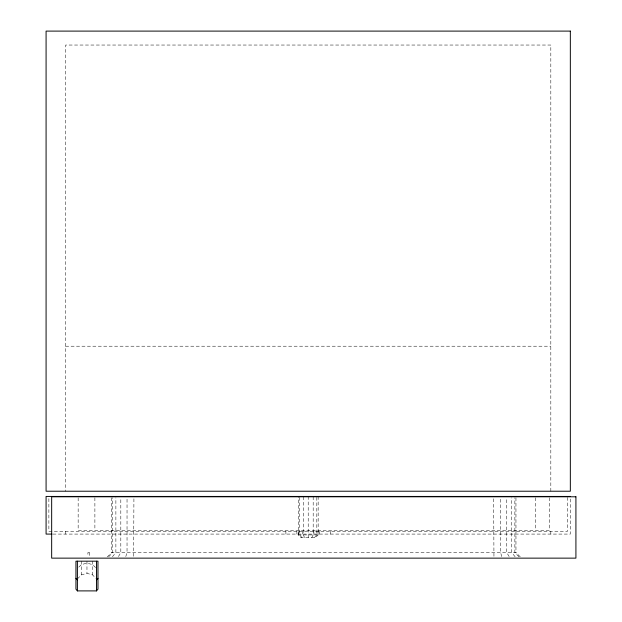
<?xml version="1.0" encoding="UTF-8"?>
<svg xmlns="http://www.w3.org/2000/svg" width="622" height="622" viewBox="0 0 622 622"><rect width="100%" height="100%" fill="white"/><g stroke="black" fill="none" stroke-linecap="round" stroke-linejoin="round"><path stroke-width="0.47" stroke-dasharray="3.11 2.33" d="M133.637 556.278L133.924 497.756M125.784 556.55L127.036 552.561L127.036 497.756M311.801 537.602L313.185 534.928L313.185 496.434M118.444 556.55L120.816 552.561L120.816 497.756M112.45 556.744L115.879 552.561L115.879 497.756M314.429 537.602L316.823 534.928L316.823 496.434M108.679 556.744L112.706 552.561L112.706 497.756M77.423 578.872L81.459 574.845L86.963 573.367L92.468 574.845L95.827 578.203M107.279 556.9L111.618 552.561L515.957 552.561L520.295 556.9M318.161 496.434L318.161 534.928L315.385 537.602L301.032 537.602L298.265 534.928L298.265 496.434M78.769 567.147L81.459 564.566L86.963 563.143L92.468 564.566L95.827 567.793M65.605 346.205L550.82 346.205M52.886 534.08L570.335 534.08L570.335 497.398M298.265 534.928L318.161 534.928M518.896 556.744L514.868 552.561L514.868 497.756M301.997 537.602L299.594 534.928L299.594 496.434M515.125 556.744L511.696 552.561L511.696 497.756M509.138 556.55L506.767 552.561L506.767 497.756M304.625 537.602L303.241 534.928L303.241 496.434M501.791 556.55L500.547 552.561L500.547 497.756M493.946 556.278L493.65 497.756M567.552 497.406L567.552 531.289L48.874 531.289L48.874 497.406M550.82 491.217L550.82 45.041L65.605 45.041L65.605 491.217M550.82 531.289L550.82 534.08M549.42 497.748L549.42 530.255L78.154 530.255L78.154 497.748M535.48 497.748L535.48 530.255M515.957 497.756L515.957 552.561M330.523 531.289L330.523 534.08M319.545 531.289L319.545 534.08M318.029 531.289L318.029 534.08M313.877 531.289L313.877 534.08M308.209 496.434L308.209 537.602M302.541 531.289L302.541 534.08M298.397 531.289L298.397 534.08M296.881 531.289L296.881 534.08M285.902 531.289L285.902 534.08M111.618 497.756L111.618 552.561M94.886 497.748L94.886 530.255M92.468 561.184L92.468 574.845M86.963 561.184L86.963 573.367M81.459 561.184L81.459 574.845M65.605 531.289L65.605 534.08M89.311 552.561L87.912 552.561L87.912 555.353L89.311 555.353L89.311 552.561"/><path stroke-width="0.93" d="M96.511 590.9L97.973 589.143L97.973 561.184L75.946 561.184L75.946 589.143L77.408 590.9L96.511 590.9L96.511 561.184M96.511 579.999L97.973 578.312M570.335 496.434L46.082 496.434L46.082 534.08L51.914 534.08M75.946 578.312L77.408 579.999M77.408 561.184L77.408 590.9M570.335 31.1L46.082 31.1L46.082 491.217L570.335 491.217L570.335 31.1M575.918 496.791L51.665 496.791L51.665 558.136L575.918 558.136L575.918 496.791"/></g></svg>
